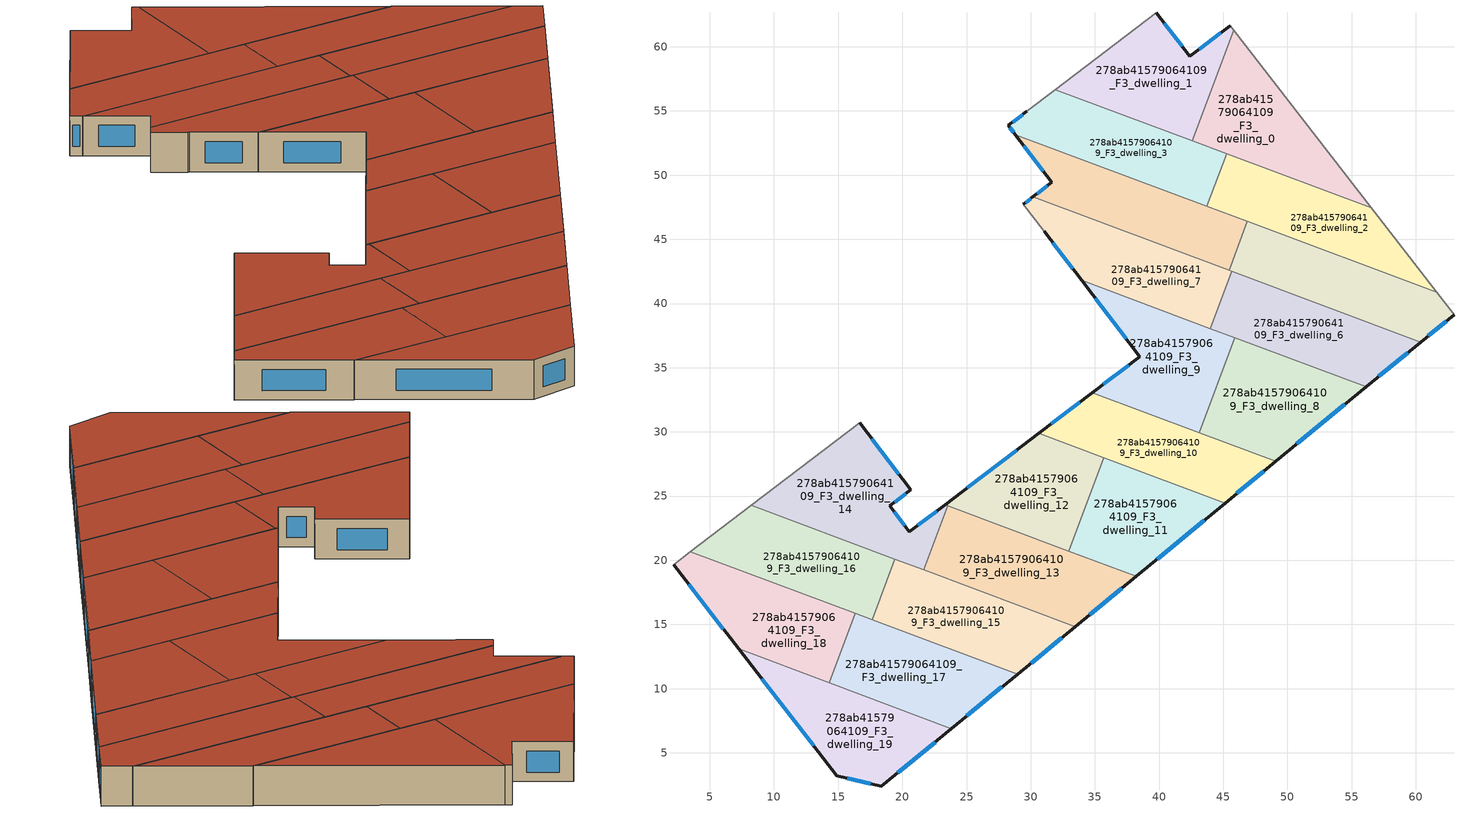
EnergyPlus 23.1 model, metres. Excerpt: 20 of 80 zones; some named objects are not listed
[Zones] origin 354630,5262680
278ab41579064109_F3_dwelling_0
 floor to 278ab41579064109_F2_dwelling_0 (EU_floor_Construction): 45.82,61.27 56.52,47.46 42.6,52.67 z9
 wall to 278ab41579064109_F3_dwelling_1 (EU_wall_Construction): 45.82,61.27 42.6,52.67 z9:12
 wall adiabatic (EU_wall_Construction): 56.52,47.46 45.82,61.27 z9:12
 wall to 278ab41579064109_F3_dwelling_2 (EU_wall_Construction): 45.26,51.67 56.52,47.46 z9:12
 wall to 278ab41579064109_F3_dwelling_3 (EU_wall_Construction): 42.6,52.67 45.26,51.67 z9:12
 roof outside (EU_roof_Construction): 56.52,47.46 45.82,61.27 42.6,52.67 z12
278ab41579064109_F3_dwelling_1
 floor to 278ab41579064109_F2_dwelling_1 (EU_floor_Construction): 45.54,61.64 45.82,61.27 42.6,52.67 31.93,56.67 39.79,62.65 42.4,59.25 z9
 wall outside (EU_wall_Construction): 45.54,61.64 42.4,59.25 39.79,62.65 z9:12
 wall adiabatic (EU_wall_Construction): 39.79,62.65 31.93,56.67 / 45.82,61.27 45.54,61.64 z9:12
 wall to 278ab41579064109_F3_dwelling_3 (EU_wall_Construction): 31.93,56.67 42.6,52.67 z9:12
 window (EU_Window_Construction): 41.79,60.05 40.4,61.85 / 44.8,61.08 43.14,59.81 z9.7:11.3
 roof outside (EU_roof_Construction): 42.6,52.67 45.82,61.27 45.54,61.64 42.4,59.25 39.79,62.65 31.93,56.67 z12
278ab41579064109_F3_dwelling_10
 floor to 278ab41579064109_F2_dwelling_10 (EU_floor_Construction): 49.09,27.7 45.14,24.44 30.62,29.88 34.79,33.05 z9
 wall outside (EU_wall_Construction): 34.79,33.05 30.62,29.88 / 45.14,24.44 49.09,27.7 z9:12
 wall to 278ab41579064109_F3_dwelling_11 (EU_wall_Construction): 35.68,27.98 45.14,24.44 z9:12
 wall to 278ab41579064109_F3_dwelling_9 (EU_wall_Construction): 43.14,29.92 34.79,33.05 z9:12
 wall to 278ab41579064109_F3_dwelling_12 (EU_wall_Construction): 30.62,29.88 35.68,27.98 z9:12
 wall to 278ab41579064109_F3_dwelling_8 (EU_wall_Construction): 49.09,27.7 43.14,29.92 z9:12
 window (EU_Window_Construction): 33.81,32.3 31.6,30.62 / 46.06,25.21 48.16,26.93 z9.7:11.3
 roof outside (EU_roof_Construction): 49.09,27.7 34.79,33.05 30.62,29.88 45.14,24.44 z12
278ab41579064109_F3_dwelling_11
 floor to 278ab41579064109_F2_dwelling_11 (EU_floor_Construction): 45.14,24.44 38.23,18.75 32.97,20.72 35.68,27.98 z9
 wall outside (EU_wall_Construction): 38.23,18.75 45.14,24.44 z9:12
 wall to 278ab41579064109_F3_dwelling_12 (EU_wall_Construction): 35.68,27.98 32.97,20.72 z9:12
 wall to 278ab41579064109_F3_dwelling_13 (EU_wall_Construction): 32.97,20.72 38.23,18.75 z9:12
 window (EU_Window_Construction): 39.85,20.09 43.51,23.11 z9.7:11.3
 roof outside (EU_roof_Construction): 45.14,24.44 35.68,27.98 32.97,20.72 38.23,18.75 z12
278ab41579064109_F3_dwelling_12
 floor to 278ab41579064109_F2_dwelling_12 (EU_floor_Construction): 35.68,27.98 32.97,20.72 23.33,24.33 30.62,29.88 z9
 wall outside (EU_wall_Construction): 30.62,29.88 23.33,24.33 z9:12
 wall to 278ab41579064109_F3_dwelling_14 (EU_wall_Construction): 23.33,24.33 23.54,24.25 z9:12
 wall to 278ab41579064109_F3_dwelling_13 (EU_wall_Construction): 23.54,24.25 32.97,20.72 z9:12
 window (EU_Window_Construction): 28.91,28.57 25.04,25.63 z9.7:11.3
 roof outside (EU_roof_Construction): 32.97,20.72 35.68,27.98 30.62,29.88 23.33,24.33 z12
278ab41579064109_F3_dwelling_13
 floor to 278ab41579064109_F2_dwelling_13 (EU_floor_Construction): 38.23,18.75 33.46,14.83 21.66,19.25 23.54,24.25 z9
 wall outside (EU_wall_Construction): 33.46,14.83 38.23,18.75 z9:12
 wall to 278ab41579064109_F3_dwelling_14 (EU_wall_Construction): 23.54,24.25 21.66,19.25 z9:12
 wall to 278ab41579064109_F3_dwelling_15 (EU_wall_Construction): 21.66,19.25 33.46,14.83 z9:12
 window (EU_Window_Construction): 34.58,15.75 37.11,17.83 z9.7:11.3
 roof outside (EU_roof_Construction): 38.23,18.75 23.54,24.25 21.66,19.25 33.46,14.83 z12
278ab41579064109_F3_dwelling_14
 floor to 278ab41579064109_F2_dwelling_14 (EU_floor_Construction): 20.66,25.49 19.01,24.24 20.56,22.23 23.33,24.33 23.54,24.25 21.66,19.25 8.23,24.28 16.68,30.71 z9
 wall outside (EU_wall_Construction): 23.33,24.33 20.56,22.23 19.01,24.24 20.66,25.49 16.68,30.71 z9:12
 wall adiabatic (EU_wall_Construction): 16.68,30.71 8.23,24.28 z9:12
 wall to 278ab41579064109_F3_dwelling_16 (EU_wall_Construction): 8.23,24.28 19.42,20.09 z9:12
 wall to 278ab41579064109_F3_dwelling_15 (EU_wall_Construction): 19.42,20.09 21.66,19.25 z9:12
 window (EU_Window_Construction): 22.68,23.84 21.21,22.72 / 19.73,26.72 17.61,29.48 / 19.4,24.54 20.27,25.2 / 20.19,22.7 19.37,23.77 z9.7:11.3
 roof outside (EU_roof_Construction): 21.66,19.25 23.54,24.25 23.33,24.33 20.56,22.23 19.01,24.24 20.66,25.49 16.68,30.71 8.23,24.28 z12
278ab41579064109_F3_dwelling_15
 floor to 278ab41579064109_F2_dwelling_15 (EU_floor_Construction): 33.46,14.83 28.97,11.13 17.65,15.37 19.42,20.09 z9
 wall outside (EU_wall_Construction): 28.97,11.13 33.46,14.83 z9:12
 wall to 278ab41579064109_F3_dwelling_16 (EU_wall_Construction): 19.42,20.09 17.65,15.37 z9:12
 wall to 278ab41579064109_F3_dwelling_17 (EU_wall_Construction): 17.65,15.37 28.97,11.13 z9:12
 window (EU_Window_Construction): 30.03,12 32.41,13.96 z9.7:11.3
 roof outside (EU_roof_Construction): 33.46,14.83 19.42,20.09 17.65,15.37 28.97,11.13 z12
278ab41579064109_F3_dwelling_16
 floor to 278ab41579064109_F2_dwelling_16 (EU_floor_Construction): 19.42,20.09 17.65,15.37 3.49,20.67 8.23,24.28 z9
 wall adiabatic (EU_wall_Construction): 8.23,24.28 3.49,20.67 z9:12
 wall to 278ab41579064109_F3_dwelling_18 (EU_wall_Construction): 3.49,20.67 16.34,15.86 z9:12
 wall to 278ab41579064109_F3_dwelling_17 (EU_wall_Construction): 16.34,15.86 17.65,15.37 z9:12
 roof outside (EU_roof_Construction): 17.65,15.37 19.42,20.09 8.23,24.28 3.49,20.67 z12
278ab41579064109_F3_dwelling_17
 floor to 278ab41579064109_F2_dwelling_17 (EU_floor_Construction): 28.97,11.13 23.83,6.89 14.32,10.45 16.34,15.86 z9
 wall outside (EU_wall_Construction): 23.83,6.89 28.97,11.13 z9:12
 wall to 278ab41579064109_F3_dwelling_18 (EU_wall_Construction): 16.34,15.86 14.32,10.45 z9:12
 wall to 278ab41579064109_F3_dwelling_19 (EU_wall_Construction): 14.32,10.45 23.83,6.89 z9:12
 window (EU_Window_Construction): 25.03,7.89 27.76,10.13 z9.7:11.3
 roof outside (EU_roof_Construction): 28.97,11.13 16.34,15.86 14.32,10.45 23.83,6.89 z12
278ab41579064109_F3_dwelling_18
 floor to 278ab41579064109_F2_dwelling_18 (EU_floor_Construction): 16.34,15.86 14.32,10.45 7.25,13.1 2.17,19.67 3.49,20.67 z9
 wall outside (EU_wall_Construction): 2.17,19.67 7.25,13.1 z9:12
 wall adiabatic (EU_wall_Construction): 3.49,20.67 2.17,19.67 z9:12
 wall to 278ab41579064109_F3_dwelling_19 (EU_wall_Construction): 7.25,13.1 14.32,10.45 z9:12
 window (EU_Window_Construction): 3.37,18.13 6.06,14.64 z9.7:11.3
 roof outside (EU_roof_Construction): 14.32,10.45 16.34,15.86 3.49,20.67 2.17,19.67 7.25,13.1 z12
278ab41579064109_F3_dwelling_19
 floor to 278ab41579064109_F2_dwelling_19 (EU_floor_Construction): 23.83,6.89 18.37,2.4 14.88,3.23 7.25,13.1 z9
 wall outside (EU_wall_Construction): 7.25,13.1 14.88,3.23 18.37,2.4 23.83,6.89 z9:12
 window (EU_Window_Construction): 19.65,3.45 22.54,5.84 / 15.7,3.03 17.55,2.59 / 9.04,10.78 13.09,5.55 z9.7:11.3
 roof outside (EU_roof_Construction): 23.83,6.89 7.25,13.1 14.88,3.23 18.37,2.4 z12
278ab41579064109_F3_dwelling_2
 floor to 278ab41579064109_F2_dwelling_2 (EU_floor_Construction): 56.52,47.46 61.63,40.87 43.73,47.57 45.26,51.67 z9
 wall to 278ab41579064109_F3_dwelling_3 (EU_wall_Construction): 45.26,51.67 43.73,47.57 z9:12
 wall adiabatic (EU_wall_Construction): 61.63,40.87 56.52,47.46 z9:12
 wall to 278ab41579064109_F3_dwelling_4 (EU_wall_Construction): 46.88,46.39 61.63,40.87 z9:12
 wall to 278ab41579064109_F3_dwelling_5 (EU_wall_Construction): 43.73,47.57 46.88,46.39 z9:12
 roof outside (EU_roof_Construction): 61.63,40.87 56.52,47.46 45.26,51.67 43.73,47.57 z12
278ab41579064109_F3_dwelling_3
 floor to 278ab41579064109_F2_dwelling_3 (EU_floor_Construction): 45.26,51.67 43.73,47.57 28.79,53.16 28.25,53.87 29.71,54.98 31.93,56.67 z9
 wall outside (EU_wall_Construction): 29.71,54.98 28.25,53.87 28.79,53.16 z9:12
 wall adiabatic (EU_wall_Construction): 31.93,56.67 29.71,54.98 z9:12
 wall to 278ab41579064109_F3_dwelling_5 (EU_wall_Construction): 28.79,53.16 43.73,47.57 z9:12
 window (EU_Window_Construction): 29.36,54.72 28.59,54.13 / 28.37,53.71 28.66,53.33 z9.7:11.3
 roof outside (EU_roof_Construction): 43.73,47.57 45.26,51.67 31.93,56.67 29.71,54.98 28.25,53.87 28.79,53.16 z12
278ab41579064109_F3_dwelling_4
 floor to 278ab41579064109_F2_dwelling_4 (EU_floor_Construction): 61.63,40.87 62.97,39.13 60.37,36.99 45.45,42.57 46.88,46.39 z9
 wall outside (EU_wall_Construction): 60.37,36.99 62.97,39.13 z9:12
 wall to 278ab41579064109_F3_dwelling_5 (EU_wall_Construction): 46.88,46.39 45.45,42.57 z9:12
 wall adiabatic (EU_wall_Construction): 62.97,39.13 61.63,40.87 z9:12
 wall to 278ab41579064109_F3_dwelling_6 (EU_wall_Construction): 45.65,42.5 60.37,36.99 z9:12
 wall to 278ab41579064109_F3_dwelling_7 (EU_wall_Construction): 45.45,42.57 45.65,42.5 z9:12
 window (EU_Window_Construction): 60.98,37.49 62.36,38.63 z9.7:11.3
 roof outside (EU_roof_Construction): 62.97,39.13 61.63,40.87 46.88,46.39 45.45,42.57 60.37,36.99 z12
278ab41579064109_F3_dwelling_5
 floor to 278ab41579064109_F2_dwelling_5 (EU_floor_Construction): 46.88,46.39 45.45,42.57 30.17,48.3 31.65,49.43 28.79,53.16 z9
 wall outside (EU_wall_Construction): 28.79,53.16 31.65,49.43 30.17,48.3 z9:12
 wall to 278ab41579064109_F3_dwelling_7 (EU_wall_Construction): 30.17,48.3 45.45,42.57 z9:12
 window (EU_Window_Construction): 29.46,52.29 30.98,50.31 / 31.3,49.16 30.51,48.56 z9.7:11.3
 roof outside (EU_roof_Construction): 45.45,42.57 46.88,46.39 28.79,53.16 31.65,49.43 30.17,48.3 z12
278ab41579064109_F3_dwelling_6
 floor to 278ab41579064109_F2_dwelling_6 (EU_floor_Construction): 60.37,36.99 56.13,33.5 43.98,38.05 45.65,42.5 z9
 wall outside (EU_wall_Construction): 56.13,33.5 60.37,36.99 z9:12
 wall to 278ab41579064109_F3_dwelling_7 (EU_wall_Construction): 45.65,42.5 43.98,38.05 z9:12
 wall to 278ab41579064109_F3_dwelling_8 (EU_wall_Construction): 45.91,37.33 56.13,33.5 z9:12
 wall to 278ab41579064109_F3_dwelling_9 (EU_wall_Construction): 43.98,38.05 45.91,37.33 z9:12
 window (EU_Window_Construction): 57.13,34.32 59.37,36.17 z9.7:11.3
 roof outside (EU_roof_Construction): 60.37,36.99 45.65,42.5 43.98,38.05 56.13,33.5 z12
278ab41579064109_F3_dwelling_7
 floor to 278ab41579064109_F2_dwelling_7 (EU_floor_Construction): 45.65,42.5 43.98,38.05 33.96,41.8 31.04,45.62 31.01,45.65 29.42,47.73 30.17,48.3 z9
 wall outside (EU_wall_Construction): 31.04,45.62 33.96,41.8 / 30.17,48.3 29.42,47.73 z9:12
 wall adiabatic (EU_wall_Construction): 29.42,47.73 31.01,45.65 31.04,45.62 z9:12
 wall to 278ab41579064109_F3_dwelling_9 (EU_wall_Construction): 33.96,41.8 43.98,38.05 z9:12
 window (EU_Window_Construction): 31.73,44.72 33.28,42.7 / 29.99,48.16 29.59,47.86 z9.7:11.3
 roof outside (EU_roof_Construction): 43.98,38.05 45.65,42.5 30.17,48.3 29.42,47.73 31.01,45.65 31.04,45.62 33.96,41.8 z12
278ab41579064109_F3_dwelling_8
 floor to 278ab41579064109_F2_dwelling_8 (EU_floor_Construction): 56.13,33.5 49.09,27.7 43.14,29.92 45.91,37.33 z9
 wall outside (EU_wall_Construction): 49.09,27.7 56.13,33.5 z9:12
 wall to 278ab41579064109_F3_dwelling_9 (EU_wall_Construction): 45.91,37.33 43.14,29.92 z9:12
 window (EU_Window_Construction): 50.74,29.06 54.48,32.14 z9.7:11.3
 roof outside (EU_roof_Construction): 56.13,33.5 45.91,37.33 43.14,29.92 49.09,27.7 z12
278ab41579064109_F3_dwelling_9
 floor to 278ab41579064109_F2_dwelling_9 (EU_floor_Construction): 45.91,37.33 43.14,29.92 34.79,33.05 38.5,35.87 33.96,41.8 z9
 wall outside (EU_wall_Construction): 33.96,41.8 38.5,35.87 34.79,33.05 z9:12
 window (EU_Window_Construction): 35.03,40.41 37.43,37.26 / 37.63,35.21 35.66,33.71 z9.7:11.3
 roof outside (EU_roof_Construction): 43.14,29.92 45.91,37.33 33.96,41.8 38.5,35.87 34.79,33.05 z12
[Building]
EU S2 Campaign: North Axis=0; Terrain=City; Solar Distribution=FullExterior
[Site:Location]
Budapest.Ferenc.Liszt.Intl.AP: Latitude=47.437; Longitude=19.256; Time Zone=1; Elevation=185
[SizingPeriod:WeatherFileDays]
AnnualSizingPeriod: Begin Month=1; Begin Day of Month=1; End Month=12; End Day of Month=31; Day of Week for Start Day=Monday; Use Weather File Daylight Saving Period=No; Use Weather File Rain and Snow Indicators=No
[MATERIAL]
EU_InternalMass_Material: Roughness=MediumRough; Thickness=0.1; Conductivity=1; Density=1800; Specific Heat=900; Thermal Absorptance=0.9; Solar Absorptance=0.7; Visible Absorptance=0.7
[MATERIAL:NOMASS] Roughness=MediumRough; Thermal Absorptance=0.9; Solar Absorptance=0.7; Visible Absorptance=0.7
Name | Thermal Resistance
EU_wall_NoMass | 0.832559
EU_roof_NoMass | 1.39638
EU_floor_NoMass | 0.872794
[WINDOWMATERIAL:SIMPLEGLAZINGSYSTEM]
EU_Window_SimpleGlazing: UFactor=2.79869; Solar Heat Gain Coefficient=0.75; Visible Transmittance=0.75
[CONSTRUCTION]
EU_wall_Construction: EU_wall_NoMass
EU_roof_Construction: EU_roof_NoMass
EU_floor_Construction: EU_floor_NoMass
EU_Window_Construction: EU_Window_SimpleGlazing
EU_InternalMass_Construction: EU_InternalMass_Material
[ZONE] Type=1; Multiplier=1; Ceiling Height=autocalculate; Floor Area=autocalculate; Part of Total Floor Area=Yes
Name | Volume
278ab41579064109_F3_dwelling_0; 278ab41579064109_F3_dwelling_7 | 204.691
278ab41579064109_F3_dwelling_1 | 204.659
278ab41579064109_F3_dwelling_10; 278ab41579064109_F3_dwelling_8; 278ab41579064109_F3_dwelling_9 | 204.702
278ab41579064109_F3_dwelling_11 | 182.59
278ab41579064109_F3_dwelling_12 | 182.588
278ab41579064109_F3_dwelling_13 | 226.742
278ab41579064109_F3_dwelling_14 | 226.754
278ab41579064109_F3_dwelling_15; 278ab41579064109_F3_dwelling_6 | 204.682
278ab41579064109_F3_dwelling_16 | 204.661
278ab41579064109_F3_dwelling_17 | 204.664
278ab41579064109_F3_dwelling_18 | 204.668
278ab41579064109_F3_dwelling_19 | 204.692
278ab41579064109_F3_dwelling_2 | 204.673
278ab41579064109_F3_dwelling_3 | 204.684
278ab41579064109_F3_dwelling_4 | 204.686
278ab41579064109_F3_dwelling_5 | 204.677
[INTERNALMASS] Construction=EU_InternalMass_Construction
Name | Zone or ZoneList | Surface Area
278ab41579064109_F3_dwelling_0_EU_InternalMass | 278ab41579064109_F3_dwelling_0 | 68.228
278ab41579064109_F3_dwelling_1_EU_InternalMass | 278ab41579064109_F3_dwelling_1 | 68.2175
278ab41579064109_F3_dwelling_2_EU_InternalMass | 278ab41579064109_F3_dwelling_2 | 68.2257
278ab41579064109_F3_dwelling_3_EU_InternalMass | 278ab41579064109_F3_dwelling_3 | 68.228
278ab41579064109_F3_dwelling_4_EU_InternalMass | 278ab41579064109_F3_dwelling_4 | 68.2291
278ab41579064109_F3_dwelling_5_EU_InternalMass | 278ab41579064109_F3_dwelling_5 | 68.2264
278ab41579064109_F3_dwelling_6_EU_InternalMass | 278ab41579064109_F3_dwelling_6 | 68.2265
278ab41579064109_F3_dwelling_7_EU_InternalMass | 278ab41579064109_F3_dwelling_7 | 68.2302
278ab41579064109_F3_dwelling_8_EU_InternalMass | 278ab41579064109_F3_dwelling_8 | 68.2335
278ab41579064109_F3_dwelling_9_EU_InternalMass | 278ab41579064109_F3_dwelling_9 | 68.2329
278ab41579064109_F3_dwelling_10_EU_InternalMass | 278ab41579064109_F3_dwelling_10 | 68.2343
278ab41579064109_F3_dwelling_11_EU_InternalMass | 278ab41579064109_F3_dwelling_11 | 60.863
278ab41579064109_F3_dwelling_12_EU_InternalMass | 278ab41579064109_F3_dwelling_12 | 60.862
278ab41579064109_F3_dwelling_13_EU_InternalMass | 278ab41579064109_F3_dwelling_13 | 75.5826
278ab41579064109_F3_dwelling_14_EU_InternalMass | 278ab41579064109_F3_dwelling_14 | 75.5865
278ab41579064109_F3_dwelling_15_EU_InternalMass | 278ab41579064109_F3_dwelling_15 | 68.2271
278ab41579064109_F3_dwelling_16_EU_InternalMass | 278ab41579064109_F3_dwelling_16 | 68.2216
278ab41579064109_F3_dwelling_17_EU_InternalMass | 278ab41579064109_F3_dwelling_17 | 68.223
278ab41579064109_F3_dwelling_18_EU_InternalMass | 278ab41579064109_F3_dwelling_18 | 68.2242
278ab41579064109_F3_dwelling_19_EU_InternalMass | 278ab41579064109_F3_dwelling_19 | 68.2308
[OTHEREQUIPMENT] Fuel Type=Electricity; Design Level Calculation Method=Watts/Area; Power per Zone Floor Area=1; Fraction Latent=0; Fraction Radiant=0; Fraction Lost=0; Carbon Dioxide Generation Rate=0; EndUse Subcategory=EU_Step8_InternalGains
Name | Zone or ZoneList or Space or SpaceList | Schedule
EU_Step8_InternalGain_278ab41579064109_F3_dwelling_0_f000 | 278ab41579064109_F3_dwelling_0 | EU_Step8_GainSchedule_278ab41579064109_F3_dwelling_0_f000
EU_Step8_InternalGain_278ab41579064109_F3_dwelling_1_f000 | 278ab41579064109_F3_dwelling_1 | EU_Step8_GainSchedule_278ab41579064109_F3_dwelling_1_f000
EU_Step8_InternalGain_278ab41579064109_F3_dwelling_2_f000 | 278ab41579064109_F3_dwelling_2 | EU_Step8_GainSchedule_278ab41579064109_F3_dwelling_2_f000
EU_Step8_InternalGain_278ab41579064109_F3_dwelling_3_f000 | 278ab41579064109_F3_dwelling_3 | EU_Step8_GainSchedule_278ab41579064109_F3_dwelling_3_f000
EU_Step8_InternalGain_278ab41579064109_F3_dwelling_4_f000 | 278ab41579064109_F3_dwelling_4 | EU_Step8_GainSchedule_278ab41579064109_F3_dwelling_4_f000
EU_Step8_InternalGain_278ab41579064109_F3_dwelling_5_f000 | 278ab41579064109_F3_dwelling_5 | EU_Step8_GainSchedule_278ab41579064109_F3_dwelling_5_f000
EU_Step8_InternalGain_278ab41579064109_F3_dwelling_6_f000 | 278ab41579064109_F3_dwelling_6 | EU_Step8_GainSchedule_278ab41579064109_F3_dwelling_6_f000
EU_Step8_InternalGain_278ab41579064109_F3_dwelling_7_f000 | 278ab41579064109_F3_dwelling_7 | EU_Step8_GainSchedule_278ab41579064109_F3_dwelling_7_f000
EU_Step8_InternalGain_278ab41579064109_F3_dwelling_8_f000 | 278ab41579064109_F3_dwelling_8 | EU_Step8_GainSchedule_278ab41579064109_F3_dwelling_8_f000
EU_Step8_InternalGain_278ab41579064109_F3_dwelling_9_f000 | 278ab41579064109_F3_dwelling_9 | EU_Step8_GainSchedule_278ab41579064109_F3_dwelling_9_f000
EU_Step8_InternalGain_278ab41579064109_F3_dwelling_10_f000 | 278ab41579064109_F3_dwelling_10 | EU_Step8_GainSchedule_278ab41579064109_F3_dwelling_10_f000
EU_Step8_InternalGain_278ab41579064109_F3_dwelling_11_f000 | 278ab41579064109_F3_dwelling_11 | EU_Step8_GainSchedule_278ab41579064109_F3_dwelling_11_f000
EU_Step8_InternalGain_278ab41579064109_F3_dwelling_12_f000 | 278ab41579064109_F3_dwelling_12 | EU_Step8_GainSchedule_278ab41579064109_F3_dwelling_12_f000
EU_Step8_InternalGain_278ab41579064109_F3_dwelling_13_f000 | 278ab41579064109_F3_dwelling_13 | EU_Step8_GainSchedule_278ab41579064109_F3_dwelling_13_f000
EU_Step8_InternalGain_278ab41579064109_F3_dwelling_14_f000 | 278ab41579064109_F3_dwelling_14 | EU_Step8_GainSchedule_278ab41579064109_F3_dwelling_14_f000
EU_Step8_InternalGain_278ab41579064109_F3_dwelling_15_f000 | 278ab41579064109_F3_dwelling_15 | EU_Step8_GainSchedule_278ab41579064109_F3_dwelling_15_f000
EU_Step8_InternalGain_278ab41579064109_F3_dwelling_16_f000 | 278ab41579064109_F3_dwelling_16 | EU_Step8_GainSchedule_278ab41579064109_F3_dwelling_16_f000
EU_Step8_InternalGain_278ab41579064109_F3_dwelling_17_f000 | 278ab41579064109_F3_dwelling_17 | EU_Step8_GainSchedule_278ab41579064109_F3_dwelling_17_f000
EU_Step8_InternalGain_278ab41579064109_F3_dwelling_18_f000 | 278ab41579064109_F3_dwelling_18 | EU_Step8_GainSchedule_278ab41579064109_F3_dwelling_18_f000
EU_Step8_InternalGain_278ab41579064109_F3_dwelling_19_f000 | 278ab41579064109_F3_dwelling_19 | EU_Step8_GainSchedule_278ab41579064109_F3_dwelling_19_f000
[ZONEVENTILATION:DESIGNFLOWRATE] Schedule=EU_AlwaysOn; Design Flow Rate Calculation Method=AirChanges/Hour; Air Changes per Hour=0.475469; Ventilation Type=Natural; Fan Pressure Rise=0; Fan Total Efficiency=1; Constant Term Coefficient=1; Temperature Term Coefficient=0; Velocity Term Coefficient=0; Velocity Squared Term Coefficient=0; Minimum Indoor Temperature=-100; Maximum Indoor Temperature=100; Delta Temperature=-100; Minimum Outdoor Temperature=-100; Maximum Outdoor Temperature=100; Maximum Wind Speed=40
Name | Zone or ZoneList or Space or SpaceList
EU_ConstantAir_278ab41579064109_F3_dwelling_0 | 278ab41579064109_F3_dwelling_0
EU_ConstantAir_278ab41579064109_F3_dwelling_1 | 278ab41579064109_F3_dwelling_1
EU_ConstantAir_278ab41579064109_F3_dwelling_2 | 278ab41579064109_F3_dwelling_2
EU_ConstantAir_278ab41579064109_F3_dwelling_3 | 278ab41579064109_F3_dwelling_3
EU_ConstantAir_278ab41579064109_F3_dwelling_4 | 278ab41579064109_F3_dwelling_4
EU_ConstantAir_278ab41579064109_F3_dwelling_5 | 278ab41579064109_F3_dwelling_5
EU_ConstantAir_278ab41579064109_F3_dwelling_6 | 278ab41579064109_F3_dwelling_6
EU_ConstantAir_278ab41579064109_F3_dwelling_7 | 278ab41579064109_F3_dwelling_7
EU_ConstantAir_278ab41579064109_F3_dwelling_8 | 278ab41579064109_F3_dwelling_8
EU_ConstantAir_278ab41579064109_F3_dwelling_9 | 278ab41579064109_F3_dwelling_9
EU_ConstantAir_278ab41579064109_F3_dwelling_10 | 278ab41579064109_F3_dwelling_10
EU_ConstantAir_278ab41579064109_F3_dwelling_11 | 278ab41579064109_F3_dwelling_11
EU_ConstantAir_278ab41579064109_F3_dwelling_12 | 278ab41579064109_F3_dwelling_12
EU_ConstantAir_278ab41579064109_F3_dwelling_13 | 278ab41579064109_F3_dwelling_13
EU_ConstantAir_278ab41579064109_F3_dwelling_14 | 278ab41579064109_F3_dwelling_14
EU_ConstantAir_278ab41579064109_F3_dwelling_15 | 278ab41579064109_F3_dwelling_15
EU_ConstantAir_278ab41579064109_F3_dwelling_16 | 278ab41579064109_F3_dwelling_16
EU_ConstantAir_278ab41579064109_F3_dwelling_17 | 278ab41579064109_F3_dwelling_17
EU_ConstantAir_278ab41579064109_F3_dwelling_18 | 278ab41579064109_F3_dwelling_18
EU_ConstantAir_278ab41579064109_F3_dwelling_19 | 278ab41579064109_F3_dwelling_19
[HVACTEMPLATE:ZONE:IDEALLOADSAIRSYSTEM] System Availability Schedule=EU_AlwaysOn; Maximum Heating Supply Air Temperature=50; Minimum Cooling Supply Air Temperature=13; Maximum Heating Supply Air Humidity Ratio=0.0156; Minimum Cooling Supply Air Humidity Ratio=0.0077; Heating Limit=NoLimit; Cooling Limit=NoLimit; Heating Availability Schedule=EU_AlwaysOn; Cooling Availability Schedule=EU_CoolingOff; Dehumidification Control Type=ConstantSensibleHeatRatio; Cooling Sensible Heat Ratio=0.7; Dehumidification Setpoint=60; Humidification Control Type=None; Humidification Setpoint=30; Outdoor Air Method=None; Outdoor Air Flow Rate per Person=0.00944; Outdoor Air Flow Rate per Zone Floor Area=0; Outdoor Air Flow Rate per Zone=0; Demand Controlled Ventilation Type=None; Outdoor Air Economizer Type=NoEconomizer; Heat Recovery Type=None; Sensible Heat Recovery Effectiveness=0.7; Latent Heat Recovery Effectiveness=0.65
Name | Template Thermostat
278ab41579064109_F3_dwelling_0 | EU_HeatOnly_278ab41579064109_F3_dwelling_0
278ab41579064109_F3_dwelling_1 | EU_HeatOnly_278ab41579064109_F3_dwelling_1
278ab41579064109_F3_dwelling_2 | EU_HeatOnly_278ab41579064109_F3_dwelling_2
278ab41579064109_F3_dwelling_3 | EU_HeatOnly_278ab41579064109_F3_dwelling_3
278ab41579064109_F3_dwelling_4 | EU_HeatOnly_278ab41579064109_F3_dwelling_4
278ab41579064109_F3_dwelling_5 | EU_HeatOnly_278ab41579064109_F3_dwelling_5
278ab41579064109_F3_dwelling_6 | EU_HeatOnly_278ab41579064109_F3_dwelling_6
278ab41579064109_F3_dwelling_7 | EU_HeatOnly_278ab41579064109_F3_dwelling_7
278ab41579064109_F3_dwelling_8 | EU_HeatOnly_278ab41579064109_F3_dwelling_8
278ab41579064109_F3_dwelling_9 | EU_HeatOnly_278ab41579064109_F3_dwelling_9
278ab41579064109_F3_dwelling_10 | EU_HeatOnly_278ab41579064109_F3_dwelling_10
278ab41579064109_F3_dwelling_11 | EU_HeatOnly_278ab41579064109_F3_dwelling_11
278ab41579064109_F3_dwelling_12 | EU_HeatOnly_278ab41579064109_F3_dwelling_12
278ab41579064109_F3_dwelling_13 | EU_HeatOnly_278ab41579064109_F3_dwelling_13
278ab41579064109_F3_dwelling_14 | EU_HeatOnly_278ab41579064109_F3_dwelling_14
278ab41579064109_F3_dwelling_15 | EU_HeatOnly_278ab41579064109_F3_dwelling_15
278ab41579064109_F3_dwelling_16 | EU_HeatOnly_278ab41579064109_F3_dwelling_16
278ab41579064109_F3_dwelling_17 | EU_HeatOnly_278ab41579064109_F3_dwelling_17
278ab41579064109_F3_dwelling_18 | EU_HeatOnly_278ab41579064109_F3_dwelling_18
278ab41579064109_F3_dwelling_19 | EU_HeatOnly_278ab41579064109_F3_dwelling_19
[SIZING:ZONE] Zone Cooling Design Supply Air Temperature Input Method=SupplyAirTemperature; Zone Cooling Design Supply Air Temperature=13; Zone Heating Design Supply Air Temperature Input Method=SupplyAirTemperature; Zone Heating Design Supply Air Temperature=50; Zone Cooling Design Supply Air Humidity Ratio=0.008; Zone Heating Design Supply Air Humidity Ratio=0.008; Cooling Design Air Flow Method=DesignDay; Cooling Design Air Flow Rate=0; Cooling Minimum Air Flow per Zone Floor Area=0.000762; Cooling Minimum Air Flow=0; Cooling Minimum Air Flow Fraction=0.2; Heating Design Air Flow Method=DesignDay; Heating Design Air Flow Rate=0; Heating Maximum Air Flow per Zone Floor Area=0.002032; Heating Maximum Air Flow=0.141576; Heating Maximum Air Flow Fraction=0.3; Account for Dedicated Outdoor Air System=No; Dedicated Outdoor Air System Control Strategy=NeutralSupplyAir; Dedicated Outdoor Air Low Setpoint Temperature for Design=autosize; Dedicated Outdoor Air High Setpoint Temperature for Design=autosize; Zone Load Sizing Method=Sensible Load Only No Latent Load; Zone Latent Cooling Design Supply Air Humidity Ratio Input Method=HumidityRatioDifference; Zone Cooling Design Supply Air Humidity Ratio Difference=0.005; Zone Latent Heating Design Supply Air Humidity Ratio Input Method=HumidityRatioDifference; Zone Humidification Design Supply Air Humidity Ratio Difference=0.005
278ab41579064109_F3_dwelling_0; 278ab41579064109_F3_dwelling_1; 278ab41579064109_F3_dwelling_2; 278ab41579064109_F3_dwelling_3; 278ab41579064109_F3_dwelling_4; 278ab41579064109_F3_dwelling_5; 278ab41579064109_F3_dwelling_6; 278ab41579064109_F3_dwelling_7; 278ab41579064109_F3_dwelling_8; 278ab41579064109_F3_dwelling_9; 278ab41579064109_F3_dwelling_10; 278ab41579064109_F3_dwelling_11; 278ab41579064109_F3_dwelling_12; 278ab41579064109_F3_dwelling_13; 278ab41579064109_F3_dwelling_14; 278ab41579064109_F3_dwelling_15; 278ab41579064109_F3_dwelling_16; 278ab41579064109_F3_dwelling_17; 278ab41579064109_F3_dwelling_18; 278ab41579064109_F3_dwelling_19
[SCHEDULE:CONSTANT]
Name | Hourly Value
EU_AlwaysOn | 1
EU_CoolingOff | 0
[SCHEDULE:FILE] Column Number=1; Rows to Skip at Top=0; Number of Hours of Data=8760; Column Separator=Comma; Interpolate to Timestep=No; Minutes per Item=60; Adjust Schedule for Daylight Savings=Yes
Name | File
EU_Step8_GainSchedule_278ab41579064109_F3_dwelling_0_f000 | ../../schedules/278ab41579064109/278ab41579064109_F3_dwelling_0_f000_gain.csv
EU_Step8_GainSchedule_278ab41579064109_F3_dwelling_1_f000 | ../../schedules/278ab41579064109/278ab41579064109_F3_dwelling_1_f000_gain.csv
EU_Step8_GainSchedule_278ab41579064109_F3_dwelling_2_f000 | ../../schedules/278ab41579064109/278ab41579064109_F3_dwelling_2_f000_gain.csv
EU_Step8_GainSchedule_278ab41579064109_F3_dwelling_3_f000 | ../../schedules/278ab41579064109/278ab41579064109_F3_dwelling_3_f000_gain.csv
EU_Step8_GainSchedule_278ab41579064109_F3_dwelling_4_f000 | ../../schedules/278ab41579064109/278ab41579064109_F3_dwelling_4_f000_gain.csv
EU_Step8_GainSchedule_278ab41579064109_F3_dwelling_5_f000 | ../../schedules/278ab41579064109/278ab41579064109_F3_dwelling_5_f000_gain.csv
EU_Step8_GainSchedule_278ab41579064109_F3_dwelling_6_f000 | ../../schedules/278ab41579064109/278ab41579064109_F3_dwelling_6_f000_gain.csv
EU_Step8_GainSchedule_278ab41579064109_F3_dwelling_7_f000 | ../../schedules/278ab41579064109/278ab41579064109_F3_dwelling_7_f000_gain.csv
EU_Step8_GainSchedule_278ab41579064109_F3_dwelling_8_f000 | ../../schedules/278ab41579064109/278ab41579064109_F3_dwelling_8_f000_gain.csv
EU_Step8_GainSchedule_278ab41579064109_F3_dwelling_9_f000 | ../../schedules/278ab41579064109/278ab41579064109_F3_dwelling_9_f000_gain.csv
EU_Step8_GainSchedule_278ab41579064109_F3_dwelling_10_f000 | ../../schedules/278ab41579064109/278ab41579064109_F3_dwelling_10_f000_gain.csv
EU_Step8_GainSchedule_278ab41579064109_F3_dwelling_11_f000 | ../../schedules/278ab41579064109/278ab41579064109_F3_dwelling_11_f000_gain.csv
EU_Step8_GainSchedule_278ab41579064109_F3_dwelling_12_f000 | ../../schedules/278ab41579064109/278ab41579064109_F3_dwelling_12_f000_gain.csv
EU_Step8_GainSchedule_278ab41579064109_F3_dwelling_13_f000 | ../../schedules/278ab41579064109/278ab41579064109_F3_dwelling_13_f000_gain.csv
EU_Step8_GainSchedule_278ab41579064109_F3_dwelling_14_f000 | ../../schedules/278ab41579064109/278ab41579064109_F3_dwelling_14_f000_gain.csv
EU_Step8_GainSchedule_278ab41579064109_F3_dwelling_15_f000 | ../../schedules/278ab41579064109/278ab41579064109_F3_dwelling_15_f000_gain.csv
EU_Step8_GainSchedule_278ab41579064109_F3_dwelling_16_f000 | ../../schedules/278ab41579064109/278ab41579064109_F3_dwelling_16_f000_gain.csv
EU_Step8_GainSchedule_278ab41579064109_F3_dwelling_17_f000 | ../../schedules/278ab41579064109/278ab41579064109_F3_dwelling_17_f000_gain.csv
EU_Step8_GainSchedule_278ab41579064109_F3_dwelling_18_f000 | ../../schedules/278ab41579064109/278ab41579064109_F3_dwelling_18_f000_gain.csv
EU_Step8_GainSchedule_278ab41579064109_F3_dwelling_19_f000 | ../../schedules/278ab41579064109/278ab41579064109_F3_dwelling_19_f000_gain.csv
